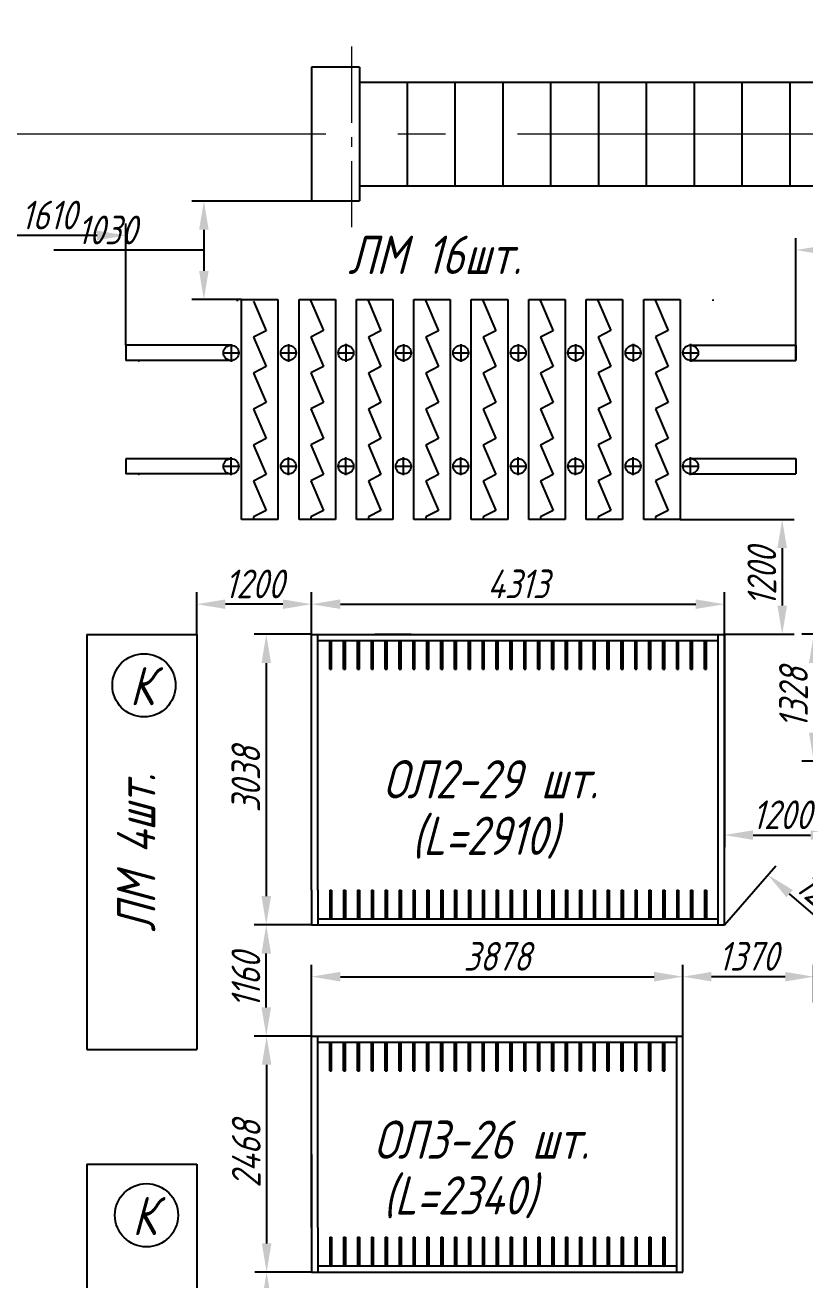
# Model space of a CAD drawing. Header units: millimetres. Extents: x -80926 to 207199, y -554506 to -32322.
# Drawn here: x -17549 to -9401, y -128853 to -115732 of the extents above; entities that cross this region are included whole.
import ezdxf

# ---------------------------------------------------------------- set-up
doc = ezdxf.new("R2010")
doc.units = ezdxf.units.MM
doc.linetypes.add('GOST2.303 6', pattern=[12, 8, -1.5, 1, -1.5])
doc.layers.add('CENTER', color=10, linetype='GOST2.303 6', lineweight=15)
doc.styles.add('GOST 2.304', font='CS_Gost2304.shx', dxfattribs={"oblique": 15})
doc.dimstyles.new('GOST', dxfattribs={"dimscale": 0, "dimtxt": 3, "dimasz": 3, "dimexe": 1.25, "dimexo": 0, "dimtad": 1, "dimtoh": 1, "dimdec": 3, "dimtxsty": 'GOST 2.304', "dimcen": 5, "dimadec": 3, "dimazin": 2, "dimtfac": 0.75, "dimtdec": 4, "dimtmove": 1, "dimatfit": 3, "dimfxl": 0, "dimtolj": 1, "dimarcsym": 0})

# ---------------------------------------------------------------- blocks, each defined once
blk = doc.blocks.new('*D49')
at = {"color": 0, "lineweight": -2}
for p, q in [((-9495, -119239), (-9495, -117959)), ((-9195, -118084), (-8595, -118084)), ((-8295, -119239), (-8295, -117959))]:
    blk.add_line(p, q, dxfattribs=at)
at = {"color": 0}
for points in [[(-9195, -118034), (-9195, -118134), (-9495, -118084)], [(-8595, -118034), (-8595, -118134), (-8295, -118084)]]:
    blk.add_solid(points, dxfattribs=at)
at = {"layer": 'Defpoints', "color": 0}
for p in [(-8295, -118084), (-9495, -119239), (-8295, -119239)]:
    blk.add_point(p, dxfattribs=at)
at = {"color": 0, "insert": (-8895, -117872), "char_height": 300, "attachment_point": 5, "style": 'GOST 2.304'}
blk.add_mtext('\\A1;1200', dxfattribs=at)
blk = doc.blocks.new('*D69')
at = {"color": 0, "lineweight": -2}
for p, q in [((-18105, -118771), (-18105, -117806)), ((-16497, -119079), (-16497, -117806)), ((-16797, -117931), (-17805, -117931))]:
    blk.add_line(p, q, dxfattribs=at)
at = {"color": 0}
for points in [[(-17805, -117881), (-17805, -117981), (-18105, -117931)], [(-16797, -117881), (-16797, -117981), (-16497, -117931)]]:
    blk.add_solid(points, dxfattribs=at)
at = {"layer": 'Defpoints', "color": 0}
for p in [(-18105, -117931), (-18105, -118771), (-16497, -119079)]:
    blk.add_point(p, dxfattribs=at)
at = {"color": 0, "insert": (-17301, -117718), "char_height": 300, "attachment_point": 5, "style": 'GOST 2.304'}
blk.add_mtext('\\A1;1610', dxfattribs=at)
blk = doc.blocks.new('*D70')
at = {"color": 0, "lineweight": -2}
for p, q in [((-14555, -122102), (-14555, -121662)), ((-10242, -122102), (-10242, -121662)), ((-14255, -121787), (-10542, -121787))]:
    blk.add_line(p, q, dxfattribs=at)
at = {"color": 0}
for points in [[(-14255, -121737), (-14255, -121837), (-14555, -121787)], [(-10542, -121737), (-10542, -121837), (-10242, -121787)]]:
    blk.add_solid(points, dxfattribs=at)
at = {"layer": 'Defpoints', "color": 0}
for p in [(-10242, -121787), (-14555, -122102), (-10242, -122102)]:
    blk.add_point(p, dxfattribs=at)
at = {"color": 0, "insert": (-12398, -121575), "char_height": 300, "attachment_point": 5, "style": 'GOST 2.304'}
blk.add_mtext('\\A1;4313', dxfattribs=at)
blk = doc.blocks.new('*D71')
at = {"color": 0, "lineweight": -2}
for p, q in [((-14555, -122102), (-15154, -122102)), ((-15029, -122402), (-15029, -124840)), ((-14555, -125140), (-15154, -125140))]:
    blk.add_line(p, q, dxfattribs=at)
at = {"color": 0}
for points in [[(-15079, -122402), (-14979, -122402), (-15029, -122102)], [(-15079, -124840), (-14979, -124840), (-15029, -125140)]]:
    blk.add_solid(points, dxfattribs=at)
at = {"layer": 'Defpoints', "color": 0}
for p in [(-14555, -122102), (-15029, -125140), (-14555, -125140)]:
    blk.add_point(p, dxfattribs=at)
at = {"color": 0, "insert": (-15242, -123621), "char_height": 300, "attachment_point": 5, "rotation": 90, "style": 'GOST 2.304'}
blk.add_mtext('\\A1;3038', dxfattribs=at)
blk = doc.blocks.new('*D72')
at = {"color": 0, "lineweight": -2}
for p, q in [((-10705, -120901), (-9513, -120901)), ((-9638, -121201), (-9638, -121802)), ((-10242, -122102), (-9513, -122102))]:
    blk.add_line(p, q, dxfattribs=at)
at = {"color": 0}
for points in [[(-9688, -121201), (-9588, -121201), (-9638, -120901)], [(-9688, -121802), (-9588, -121802), (-9638, -122102)]]:
    blk.add_solid(points, dxfattribs=at)
at = {"layer": 'Defpoints', "color": 0}
for p in [(-10705, -120901), (-10242, -122102), (-9638, -122102)]:
    blk.add_point(p, dxfattribs=at)
at = {"color": 0, "insert": (-9851, -121501), "char_height": 300, "attachment_point": 5, "rotation": 90, "style": 'GOST 2.304'}
blk.add_mtext('\\A1;1200', dxfattribs=at)
blk = doc.blocks.new('*D77')
at = {"color": 0, "lineweight": -2}
for p, q in [((-14555, -128771), (-15150, -128771)), ((-15025, -129671), (-15025, -129071)), ((-14555, -129971), (-15150, -129971))]:
    blk.add_line(p, q, dxfattribs=at)
at = {"color": 0}
for points in [[(-15075, -129071), (-14975, -129071), (-15025, -128771)], [(-15075, -129671), (-14975, -129671), (-15025, -129971)]]:
    blk.add_solid(points, dxfattribs=at)
at = {"layer": 'Defpoints', "color": 0}
for p in [(-15025, -128771), (-14555, -128771), (-14555, -129971)]:
    blk.add_point(p, dxfattribs=at)
at = {"color": 0, "insert": (-15238, -129371), "char_height": 300, "attachment_point": 5, "rotation": 90, "style": 'GOST 2.304'}
blk.add_mtext('\\A1;1200', dxfattribs=at)
blk = doc.blocks.new('*D79')
at = {"color": 0, "lineweight": -2}
for p, q in [((-14555, -126303), (-15150, -126303)), ((-15025, -126603), (-15025, -128471)), ((-14555, -128771), (-15150, -128771))]:
    blk.add_line(p, q, dxfattribs=at)
at = {"color": 0}
for points in [[(-15075, -126603), (-14975, -126603), (-15025, -126303)], [(-15075, -128471), (-14975, -128471), (-15025, -128771)]]:
    blk.add_solid(points, dxfattribs=at)
at = {"layer": 'Defpoints', "color": 0}
for p in [(-14555, -126303), (-15025, -128771), (-14555, -128771)]:
    blk.add_point(p, dxfattribs=at)
at = {"color": 0, "insert": (-15238, -127537), "char_height": 300, "attachment_point": 5, "rotation": 90, "style": 'GOST 2.304'}
blk.add_mtext('\\A1;2468', dxfattribs=at)
blk = doc.blocks.new('*D80')
at = {"color": 0, "lineweight": -2}
for p, q in [((-14555, -125140), (-15154, -125140)), ((-15029, -126003), (-15029, -125440)), ((-14555, -126303), (-15154, -126303))]:
    blk.add_line(p, q, dxfattribs=at)
at = {"color": 0}
for points in [[(-15079, -125440), (-14979, -125440), (-15029, -125140)], [(-15079, -126003), (-14979, -126003), (-15029, -126303)]]:
    blk.add_solid(points, dxfattribs=at)
at = {"layer": 'Defpoints', "color": 0}
for p in [(-15029, -125140), (-14555, -125140), (-14555, -126303)]:
    blk.add_point(p, dxfattribs=at)
at = {"color": 0, "insert": (-15242, -125721), "char_height": 300, "attachment_point": 5, "rotation": 90, "style": 'GOST 2.304'}
blk.add_mtext('\\A1;1160', dxfattribs=at)
blk = doc.blocks.new('*D81')
at = {"color": 0, "lineweight": -2}
for p, q in [((-15755, -122102), (-15755, -121662)), ((-14555, -122102), (-14555, -121662)), ((-14855, -121787), (-15455, -121787))]:
    blk.add_line(p, q, dxfattribs=at)
at = {"color": 0}
for points in [[(-15455, -121737), (-15455, -121837), (-15755, -121787)], [(-14855, -121737), (-14855, -121837), (-14555, -121787)]]:
    blk.add_solid(points, dxfattribs=at)
at = {"layer": 'Defpoints', "color": 0}
for p in [(-15755, -121787), (-15755, -122102), (-14555, -122102)]:
    blk.add_point(p, dxfattribs=at)
at = {"color": 0, "insert": (-15155, -121575), "char_height": 300, "attachment_point": 5, "style": 'GOST 2.304'}
blk.add_mtext('\\A1;1200', dxfattribs=at)
blk = doc.blocks.new('*D82')
at = {"color": 0, "lineweight": -2}
for p, q in [((-10242, -122102), (-10242, -124326)), ((-9042, -122102), (-9042, -124326)), ((-9942, -124201), (-9342, -124201))]:
    blk.add_line(p, q, dxfattribs=at)
at = {"color": 0}
for points in [[(-9942, -124151), (-9942, -124251), (-10242, -124201)], [(-9342, -124151), (-9342, -124251), (-9042, -124201)]]:
    blk.add_solid(points, dxfattribs=at)
at = {"layer": 'Defpoints', "color": 0}
for p in [(-10242, -122102), (-9042, -122102), (-9042, -124201)]:
    blk.add_point(p, dxfattribs=at)
at = {"color": 0, "insert": (-9642, -123989), "char_height": 300, "attachment_point": 5, "style": 'GOST 2.304'}
blk.add_mtext('\\A1;1200', dxfattribs=at)
blk = doc.blocks.new('*D83')
at = {"color": 0, "lineweight": -2}
for p, q in [((-14555, -126303), (-14555, -125557)), ((-10677, -126303), (-10677, -125557)), ((-14255, -125682), (-10977, -125682))]:
    blk.add_line(p, q, dxfattribs=at)
at = {"color": 0}
for points in [[(-14255, -125632), (-14255, -125732), (-14555, -125682)], [(-10977, -125632), (-10977, -125732), (-10677, -125682)]]:
    blk.add_solid(points, dxfattribs=at)
at = {"layer": 'Defpoints', "color": 0}
for p in [(-10677, -125682), (-14555, -126303), (-10677, -126303)]:
    blk.add_point(p, dxfattribs=at)
at = {"color": 0, "insert": (-12616, -125469), "char_height": 300, "attachment_point": 5, "style": 'GOST 2.304'}
blk.add_mtext('\\A1;3878', dxfattribs=at)
blk = doc.blocks.new('*D84')
at = {"color": 0, "lineweight": -2}
for p, q in [((-10677, -126303), (-10677, -125557)), ((-9307, -125953), (-9307, -125557)), ((-9607, -125682), (-10377, -125682))]:
    blk.add_line(p, q, dxfattribs=at)
at = {"color": 0}
for points in [[(-10377, -125632), (-10377, -125732), (-10677, -125682)], [(-9607, -125632), (-9607, -125732), (-9307, -125682)]]:
    blk.add_solid(points, dxfattribs=at)
at = {"layer": 'Defpoints', "color": 0}
for p in [(-10677, -125682), (-9307, -125953), (-10677, -126303)]:
    blk.add_point(p, dxfattribs=at)
at = {"color": 0, "insert": (-9992, -125469), "char_height": 300, "attachment_point": 5, "style": 'GOST 2.304'}
blk.add_mtext('\\A1;1370', dxfattribs=at)
blk = doc.blocks.new('*D91')
at = {"color": 0, "lineweight": -2}
for p, q in [((-14555, -117571), (-15806, -117571)), ((-15681, -117871), (-15681, -118302)), ((-16138, -118086), (-17248, -118086)), ((-15681, -118086), (-16138, -118086)), ((-15287, -118602), (-15806, -118602))]:
    blk.add_line(p, q, dxfattribs=at)
at = {"color": 0}
for points in [[(-15731, -117871), (-15631, -117871), (-15681, -117571)], [(-15731, -118302), (-15631, -118302), (-15681, -118602)]]:
    blk.add_solid(points, dxfattribs=at)
at = {"layer": 'Defpoints', "color": 0}
for p in [(-14555, -117571), (-15681, -118602), (-15287, -118602)]:
    blk.add_point(p, dxfattribs=at)
at = {"color": 0, "insert": (-16693, -117874), "char_height": 300, "attachment_point": 5, "style": 'GOST 2.304'}
blk.add_mtext('\\A1;1030', dxfattribs=at)
blk = doc.blocks.new('*D102')
at = {"color": 0, "lineweight": -2}
for p, q in [((-10242, -125140), (-9705, -124523)), ((-9079, -125233), (-9561, -124814)), ((-9307, -125953), (-8770, -125335))]:
    blk.add_line(p, q, dxfattribs=at)
at = {"color": 0}
for points in [[(-9528, -124776), (-9594, -124852), (-9787, -124617)], [(-9046, -125195), (-9111, -125271), (-8852, -125430)]]:
    blk.add_solid(points, dxfattribs=at)
at = {"layer": 'Defpoints', "color": 0}
for p in [(-9787, -124617), (-10242, -125140), (-9307, -125953)]:
    blk.add_point(p, dxfattribs=at)
at = {"color": 0, "insert": (-9180, -124863), "char_height": 300, "attachment_point": 5, "rotation": 319.0112, "style": 'GOST 2.304'}
blk.add_mtext('\\A1;1240', dxfattribs=at)
blk = doc.blocks.new('*D103')
at = {"color": 0, "lineweight": -2}
for p, q in [((-9042, -122102), (-9433, -122102)), ((-9308, -122402), (-9308, -123130)), ((-9042, -123430), (-9433, -123430))]:
    blk.add_line(p, q, dxfattribs=at)
at = {"color": 0}
for points in [[(-9358, -122402), (-9258, -122402), (-9308, -122102)], [(-9358, -123130), (-9258, -123130), (-9308, -123430)]]:
    blk.add_solid(points, dxfattribs=at)
at = {"layer": 'Defpoints', "color": 0}
for p in [(-9042, -122102), (-9308, -123430), (-9042, -123430)]:
    blk.add_point(p, dxfattribs=at)
at = {"color": 0, "insert": (-9520, -122766), "char_height": 300, "attachment_point": 5, "rotation": 90, "style": 'GOST 2.304'}
blk.add_mtext('\\A1;1328', dxfattribs=at)

msp = doc.modelspace()

# ---------------------------------------------------------------- linework, layer by layer
for p, q in [((-14054.6742, -116170.6616), (-14554.6742, -116170.6616)), ((-14554.6742, -116170.6616), (-14554.6742, -117570.6616)), ((-14054.6742, -116170.6616), (-14054.6742, -117570.6616)), ((-14054.6742, -116328.6141), (-2554.6742, -116328.6141)), ((-13554.6742, -117412.7091), (-13554.6742, -116328.6141)), ((-13054.6742, -117412.7091), (-13054.6742, -116328.6141)), ((-12554.6742, -117412.7091), (-12554.6742, -116328.6141)), ((-12054.6742, -117412.7091), (-12054.6742, -116328.6141)), ((-11554.6742, -117412.7091), (-11554.6742, -116328.6141)), ((-11054.6742, -117412.7091), (-11054.6742, -116328.6141)), ((-10554.6742, -117412.7091), (-10554.6742, -116328.6141)), ((-10054.6742, -117412.7091), (-10054.6742, -116328.6141)), ((-9554.6742, -117412.7091), (-9554.6742, -116328.6141)), ((-14054.6742, -117412.7091), (-2554.6742, -117412.7091)), ((-14554.6742, -117570.6616), (-14054.6742, -117570.6616)), ((-15330.6742, -118617.8389), (-15330.6742, -118602.1993)), ((-15287.2307, -118602.1993), (-14907.2307, -118602.1993)), ((-15287.2307, -120902.1993), (-15287.2307, -118602.1993)), ((-14907.2307, -118602.1993), (-14907.2307, -120902.1993)), ((-14686.3416, -118601.4305), (-14306.3416, -118601.4305)), ((-14686.3416, -120901.4305), (-14686.3416, -118601.4305)), ((-14562.3416, -118617.07), (-14562.3416, -118601.4305)), ((-14306.3416, -118601.4305), (-14306.3416, -120901.4305)), ((-14086.3416, -118602.1993), (-13706.3416, -118602.1993)), ((-14086.3416, -120902.1993), (-14086.3416, -118602.1993)), ((-13962.3416, -118617.8389), (-13962.3416, -118602.1993)), ((-13706.3416, -118602.1993), (-13706.3416, -120902.1993)), ((-13486.3416, -118602.1993), (-13106.3416, -118602.1993)), ((-13486.3416, -120902.1993), (-13486.3416, -118602.1993)), ((-13362.3416, -118617.8389), (-13362.3416, -118602.1993)), ((-13106.3416, -118602.1993), (-13106.3416, -120902.1993)), ((-12886.3416, -118602.1993), (-12506.3416, -118602.1993)), ((-12886.3416, -120902.1993), (-12886.3416, -118602.1993)), ((-12762.3416, -118617.8389), (-12762.3416, -118602.1993)), ((-12506.3416, -118602.1993), (-12506.3416, -120902.1993)), ((-12286.3416, -118602.1993), (-11906.3416, -118602.1993)), ((-12286.3416, -120902.1993), (-12286.3416, -118602.1993)), ((-12162.3416, -118617.8389), (-12162.3416, -118602.1993)), ((-11906.3416, -118602.1993), (-11906.3416, -120902.1993)), ((-11685.4525, -118601.4305), (-11305.4525, -118601.4305)), ((-11685.4525, -120901.4305), (-11685.4525, -118601.4305)), ((-11561.4525, -118617.07), (-11561.4525, -118601.4305)), ((-11305.4525, -118601.4305), (-11305.4525, -120901.4305)), ((-11085.4525, -118600.6616), (-10705.4525, -118600.6616)), ((-11085.4525, -120900.6616), (-11085.4525, -118600.6616)), ((-10961.4525, -118616.3012), (-10961.4525, -118600.6616)), ((-10705.4525, -118600.6616), (-10705.4525, -120900.6616)), ((-10360.5633, -118615.5323), (-10360.5633, -118599.8928)), ((-15163.2307, -118617.8389), (-15031.2307, -118926.9683)), ((-14562.3416, -118617.07), (-14430.3416, -118926.1995)), ((-13962.3416, -118617.8389), (-13830.3416, -118926.9683)), ((-13362.3416, -118617.8389), (-13230.3416, -118926.9683)), ((-12762.3416, -118617.8389), (-12630.3416, -118926.9683)), ((-12162.3416, -118617.8389), (-12030.3416, -118926.9683)), ((-11561.4525, -118617.07), (-11429.4525, -118926.1995)), ((-10961.4525, -118616.3012), (-10829.4525, -118925.4306)), ((-15031.2307, -118926.9683), (-15163.2307, -118994.0529)), ((-15163.2307, -118994.0529), (-15031.2307, -119303.1823)), ((-14430.3416, -118926.1995), (-14562.3416, -118993.2841)), ((-14562.3416, -118993.2841), (-14430.3416, -119302.4135)), ((-13830.3416, -118926.9683), (-13962.3416, -118994.0529)), ((-13962.3416, -118994.0529), (-13830.3416, -119303.1823)), ((-13230.3416, -118926.9683), (-13362.3416, -118994.0529)), ((-13362.3416, -118994.0529), (-13230.3416, -119303.1823)), ((-12630.3416, -118926.9683), (-12762.3416, -118994.0529)), ((-12762.3416, -118994.0529), (-12630.3416, -119303.1823)), ((-12030.3416, -118926.9683), (-12162.3416, -118994.0529)), ((-12162.3416, -118994.0529), (-12030.3416, -119303.1823)), ((-11429.4525, -118926.1995), (-11561.4525, -118993.2841)), ((-11561.4525, -118993.2841), (-11429.4525, -119302.4135)), ((-10829.4525, -118925.4306), (-10961.4525, -118992.5152)), ((-10961.4525, -118992.5152), (-10829.4525, -119301.6446)), ((-16497.2307, -119078.9543), (-16497.2307, -119238.9543)), ((-15397.2307, -119078.9543), (-16497.2307, -119078.9543)), ((-15397.2307, -119066.3593), (-15397.2307, -119253.087)), ((-14797.2307, -119066.3593), (-14797.2307, -119253.087)), ((-14196.3416, -119065.5905), (-14196.3416, -119252.3182)), ((-13596.3416, -119066.3593), (-13596.3416, -119253.087)), ((-12996.3416, -119066.3593), (-12996.3416, -119253.087)), ((-12396.3416, -119066.3593), (-12396.3416, -119253.087)), ((-11796.3416, -119066.3593), (-11796.3416, -119253.087)), ((-11195.4525, -119065.5905), (-11195.4525, -119252.3182)), ((-10595.4525, -119064.8216), (-10595.4525, -119251.5493)), ((-10595.4525, -119077.4166), (-9495.4525, -119077.4166)), ((-9495.4525, -119077.4166), (-9495.4525, -119237.4166)), ((-9495.4525, -119078.9543), (-9495.4525, -119238.9543)), ((-15397.2307, -119238.9543), (-16497.2307, -119238.9543)), ((-15485.5825, -119158.9543), (-15307.1007, -119158.9543)), ((-14885.5825, -119158.9543), (-14707.1007, -119158.9543)), ((-14284.6933, -119158.1855), (-14106.2116, -119158.1855)), ((-13684.6933, -119158.9543), (-13506.2116, -119158.9543)), ((-13084.6933, -119158.9543), (-12906.2116, -119158.9543)), ((-12484.6933, -119158.9543), (-12306.2116, -119158.9543)), ((-11884.6933, -119158.9543), (-11706.2116, -119158.9543)), ((-11283.8042, -119158.1855), (-11105.3225, -119158.1855)), ((-10683.8042, -119157.4166), (-10505.3225, -119157.4166)), ((-10595.4525, -119237.4166), (-9495.4525, -119237.4166)), ((-15031.2307, -119303.1823), (-15163.2307, -119370.2669)), ((-15163.2307, -119370.2669), (-15031.2307, -119679.3964)), ((-14430.3416, -119302.4135), (-14562.3416, -119369.4981)), ((-14562.3416, -119369.4981), (-14430.3416, -119678.6275)), ((-13830.3416, -119303.1823), (-13962.3416, -119370.2669)), ((-13962.3416, -119370.2669), (-13830.3416, -119679.3964)), ((-13230.3416, -119303.1823), (-13362.3416, -119370.2669)), ((-13362.3416, -119370.2669), (-13230.3416, -119679.3964)), ((-12630.3416, -119303.1823), (-12762.3416, -119370.2669)), ((-12762.3416, -119370.2669), (-12630.3416, -119679.3964)), ((-12030.3416, -119303.1823), (-12162.3416, -119370.2669)), ((-12162.3416, -119370.2669), (-12030.3416, -119679.3964)), ((-11429.4525, -119302.4135), (-11561.4525, -119369.4981)), ((-11561.4525, -119369.4981), (-11429.4525, -119678.6275)), ((-10829.4525, -119301.6446), (-10961.4525, -119368.7292)), ((-10961.4525, -119368.7292), (-10829.4525, -119677.8587)), ((-15031.2307, -119679.3964), (-15163.2307, -119746.481)), ((-15163.2307, -119746.481), (-15031.2307, -120055.6104)), ((-14430.3416, -119678.6275), (-14562.3416, -119745.7121)), ((-14562.3416, -119745.7121), (-14430.3416, -120054.8415)), ((-13830.3416, -119679.3964), (-13962.3416, -119746.481)), ((-13962.3416, -119746.481), (-13830.3416, -120055.6104)), ((-13230.3416, -119679.3964), (-13362.3416, -119746.481)), ((-13362.3416, -119746.481), (-13230.3416, -120055.6104)), ((-12630.3416, -119679.3964), (-12762.3416, -119746.481)), ((-12762.3416, -119746.481), (-12630.3416, -120055.6104)), ((-12030.3416, -119679.3964), (-12162.3416, -119746.481)), ((-12162.3416, -119746.481), (-12030.3416, -120055.6104)), ((-11429.4525, -119678.6275), (-11561.4525, -119745.7121)), ((-11561.4525, -119745.7121), (-11429.4525, -120054.8415)), ((-10829.4525, -119677.8587), (-10961.4525, -119744.9433)), ((-10961.4525, -119744.9433), (-10829.4525, -120054.0727)), ((-15031.2307, -120055.6104), (-15163.2307, -120122.695)), ((-14430.3416, -120054.8415), (-14562.3416, -120121.9261)), ((-13830.3416, -120055.6104), (-13962.3416, -120122.695)), ((-13230.3416, -120055.6104), (-13362.3416, -120122.695)), ((-12630.3416, -120055.6104), (-12762.3416, -120122.695)), ((-12030.3416, -120055.6104), (-12162.3416, -120122.695)), ((-11429.4525, -120054.8415), (-11561.4525, -120121.9261)), ((-10829.4525, -120054.0727), (-10961.4525, -120121.1573)), ((-15163.2307, -120122.695), (-15031.2307, -120431.8244)), ((-14562.3416, -120121.9261), (-14430.3416, -120431.0556)), ((-13962.3416, -120122.695), (-13830.3416, -120431.8244)), ((-13362.3416, -120122.695), (-13230.3416, -120431.8244)), ((-12762.3416, -120122.695), (-12630.3416, -120431.8244)), ((-12162.3416, -120122.695), (-12030.3416, -120431.8244)), ((-11561.4525, -120121.9261), (-11429.4525, -120431.0556)), ((-10961.4525, -120121.1573), (-10829.4525, -120430.2867)), ((-15397.2307, -120265.4443), (-16497.2307, -120265.4443)), ((-16497.2307, -120265.4443), (-16497.2307, -120425.4443)), ((-15397.2307, -120438.0393), (-15397.2307, -120251.3116)), ((-14797.2307, -120438.0393), (-14797.2307, -120251.3116)), ((-14196.3416, -120437.2705), (-14196.3416, -120250.5427)), ((-13596.3416, -120438.0393), (-13596.3416, -120251.3116)), ((-12996.3416, -120438.0393), (-12996.3416, -120251.3116)), ((-12396.3416, -120438.0393), (-12396.3416, -120251.3116)), ((-11796.3416, -120438.0393), (-11796.3416, -120251.3116)), ((-11195.4525, -120437.2705), (-11195.4525, -120250.5427)), ((-10595.4525, -120436.5016), (-10595.4525, -120249.7739)), ((-10595.4525, -120263.9066), (-9495.4525, -120263.9066)), ((-9495.4525, -120263.9066), (-9495.4525, -120423.9066)), ((-15397.2307, -120425.4443), (-16497.2307, -120425.4443)), ((-15485.5825, -120345.4443), (-15307.1007, -120345.4443)), ((-15031.2307, -120431.8244), (-15163.2307, -120498.909)), ((-14885.5825, -120345.4443), (-14707.1007, -120345.4443)), ((-14430.3416, -120431.0556), (-14562.3416, -120498.1402)), ((-14284.6933, -120344.6754), (-14106.2116, -120344.6754)), ((-13830.3416, -120431.8244), (-13962.3416, -120498.909)), ((-13684.6933, -120345.4443), (-13506.2116, -120345.4443)), ((-13230.3416, -120431.8244), (-13362.3416, -120498.909)), ((-13084.6933, -120345.4443), (-12906.2116, -120345.4443)), ((-12630.3416, -120431.8244), (-12762.3416, -120498.909)), ((-12484.6933, -120345.4443), (-12306.2116, -120345.4443)), ((-12030.3416, -120431.8244), (-12162.3416, -120498.909)), ((-11884.6933, -120345.4443), (-11706.2116, -120345.4443)), ((-11429.4525, -120431.0556), (-11561.4525, -120498.1402)), ((-11283.8042, -120344.6754), (-11105.3225, -120344.6754)), ((-10829.4525, -120430.2867), (-10961.4525, -120497.3713)), ((-10683.8042, -120343.9066), (-10505.3225, -120343.9066)), ((-10595.4525, -120423.9066), (-9495.4525, -120423.9066)), ((-15163.2307, -120498.909), (-15031.2307, -120808.0384)), ((-14562.3416, -120498.1402), (-14430.3416, -120807.2696)), ((-13962.3416, -120498.909), (-13830.3416, -120808.0384)), ((-13362.3416, -120498.909), (-13230.3416, -120808.0384)), ((-12762.3416, -120498.909), (-12630.3416, -120808.0384)), ((-12162.3416, -120498.909), (-12030.3416, -120808.0384)), ((-11561.4525, -120498.1402), (-11429.4525, -120807.2696)), ((-10961.4525, -120497.3713), (-10829.4525, -120806.5007)), ((-15031.2307, -120808.0384), (-15163.2307, -120875.123)), ((-14430.3416, -120807.2696), (-14562.3416, -120874.3542)), ((-13830.3416, -120808.0384), (-13962.3416, -120875.123)), ((-13230.3416, -120808.0384), (-13362.3416, -120875.123)), ((-12630.3416, -120808.0384), (-12762.3416, -120875.123)), ((-12030.3416, -120808.0384), (-12162.3416, -120875.123)), ((-11429.4525, -120807.2696), (-11561.4525, -120874.3542)), ((-10829.4525, -120806.5007), (-10961.4525, -120873.5853)), ((-14907.2307, -120902.1993), (-15287.2307, -120902.1993)), ((-15163.2307, -120875.123), (-15163.2307, -120902.1993)), ((-14306.3416, -120901.4305), (-14686.3416, -120901.4305)), ((-14562.3416, -120874.3542), (-14562.3416, -120901.4305)), ((-13706.3416, -120902.1993), (-14086.3416, -120902.1993)), ((-13962.3416, -120875.123), (-13962.3416, -120902.1993)), ((-13106.3416, -120902.1993), (-13486.3416, -120902.1993)), ((-13362.3416, -120875.123), (-13362.3416, -120902.1993)), ((-12506.3416, -120902.1993), (-12886.3416, -120902.1993)), ((-12762.3416, -120875.123), (-12762.3416, -120902.1993)), ((-11906.3416, -120902.1993), (-12286.3416, -120902.1993)), ((-12162.3416, -120875.123), (-12162.3416, -120902.1993)), ((-11305.4525, -120901.4305), (-11685.4525, -120901.4305)), ((-11561.4525, -120874.3542), (-11561.4525, -120901.4305)), ((-10705.4525, -120900.6616), (-11085.4525, -120900.6616)), ((-10961.4525, -120873.5853), (-10961.4525, -120900.6616)), ((-16904.6742, -122102.1993), (-16904.6742, -126442.1993)), ((-16904.6742, -122102.1993), (-15754.6742, -122102.1993)), ((-15754.6742, -122102.1993), (-15754.6742, -126442.1993)), ((-14554.6742, -122102.1993), (-10241.6742, -122102.1993)), ((-14554.6742, -124776.1993), (-14554.6742, -122102.1993)), ((-14490.6742, -124776.1993), (-14490.6742, -122102.1993)), ((-13513.7851, -122102.1993), (-13893.7851, -122102.1993)), ((-10305.6742, -125140.1993), (-10305.6742, -122102.1993)), ((-10241.6742, -125140.1993), (-10241.6742, -122102.1993)), ((-14490.6742, -122166.1993), (-10305.6742, -122166.1993)), ((-14365.6742, -122466.1993), (-14365.6742, -122166.1993)), ((-14345.6742, -122466.1993), (-14345.6742, -122166.1993)), ((-14220.6742, -122466.1993), (-14220.6742, -122166.1993)), ((-14200.6742, -122466.1993), (-14200.6742, -122166.1993)), ((-14075.6742, -122466.1993), (-14075.6742, -122166.1993)), ((-14055.6742, -122466.1993), (-14055.6742, -122166.1993)), ((-13930.6742, -122466.1993), (-13930.6742, -122166.1993)), ((-13910.6742, -122466.1993), (-13910.6742, -122166.1993)), ((-13785.6742, -122466.1993), (-13785.6742, -122166.1993)), ((-13765.6742, -122466.1993), (-13765.6742, -122166.1993)), ((-13640.6742, -122466.1993), (-13640.6742, -122166.1993)), ((-13620.6742, -122466.1993), (-13620.6742, -122166.1993)), ((-13495.6742, -122466.1993), (-13495.6742, -122166.1993)), ((-13475.6742, -122466.1993), (-13475.6742, -122166.1993)), ((-13350.6742, -122466.1993), (-13350.6742, -122166.1993)), ((-13330.6742, -122466.1993), (-13330.6742, -122166.1993)), ((-13205.6742, -122466.1993), (-13205.6742, -122166.1993)), ((-13185.6742, -122466.1993), (-13185.6742, -122166.1993)), ((-13060.6742, -122466.1993), (-13060.6742, -122166.1993)), ((-13040.6742, -122466.1993), (-13040.6742, -122166.1993)), ((-12915.6742, -122466.1993), (-12915.6742, -122166.1993)), ((-12895.6742, -122466.1993), (-12895.6742, -122166.1993)), ((-12770.6742, -122466.1993), (-12770.6742, -122166.1993)), ((-12750.6742, -122466.1993), (-12750.6742, -122166.1993)), ((-12625.6742, -122466.1993), (-12625.6742, -122166.1993)), ((-12605.6742, -122466.1993), (-12605.6742, -122166.1993)), ((-12480.6742, -122466.1993), (-12480.6742, -122166.1993)), ((-12460.6742, -122466.1993), (-12460.6742, -122166.1993)), ((-12335.6742, -122466.1993), (-12335.6742, -122166.1993)), ((-12315.6742, -122466.1993), (-12315.6742, -122166.1993)), ((-12190.6742, -122466.1993), (-12190.6742, -122166.1993)), ((-12170.6742, -122466.1993), (-12170.6742, -122166.1993)), ((-12045.6742, -122466.1993), (-12045.6742, -122166.1993)), ((-12025.6742, -122466.1993), (-12025.6742, -122166.1993)), ((-11900.6742, -122466.1993), (-11900.6742, -122166.1993)), ((-11880.6742, -122466.1993), (-11880.6742, -122166.1993)), ((-11755.6742, -122466.1993), (-11755.6742, -122166.1993)), ((-11735.6742, -122466.1993), (-11735.6742, -122166.1993)), ((-11610.6742, -122466.1993), (-11610.6742, -122166.1993)), ((-11590.6742, -122466.1993), (-11590.6742, -122166.1993)), ((-11465.6742, -122466.1993), (-11465.6742, -122166.1993)), ((-11445.6742, -122466.1993), (-11445.6742, -122166.1993)), ((-11320.6742, -122466.1993), (-11320.6742, -122166.1993)), ((-11300.6742, -122466.1993), (-11300.6742, -122166.1993)), ((-11175.6742, -122466.1993), (-11175.6742, -122166.1993)), ((-11155.6742, -122466.1993), (-11155.6742, -122166.1993)), ((-11030.6742, -122466.1993), (-11030.6742, -122166.1993)), ((-11010.6742, -122466.1993), (-11010.6742, -122166.1993)), ((-10885.6742, -122466.1993), (-10885.6742, -122166.1993)), ((-10865.6742, -122466.1993), (-10865.6742, -122166.1993)), ((-10740.6742, -122466.1993), (-10740.6742, -122166.1993)), ((-10720.6742, -122466.1993), (-10720.6742, -122166.1993)), ((-10595.6742, -122466.1993), (-10595.6742, -122166.1993)), ((-10575.6742, -122466.1993), (-10575.6742, -122166.1993)), ((-10450.6742, -122466.1993), (-10450.6742, -122166.1993)), ((-10430.6742, -122466.1993), (-10430.6742, -122166.1993)), ((-14365.6742, -122465.5963), (-14345.6742, -122465.5963)), ((-14220.6742, -122465.5963), (-14200.6742, -122465.5963)), ((-14075.6742, -122465.5963), (-14055.6742, -122465.5963)), ((-13930.6742, -122465.5963), (-13910.6742, -122465.5963)), ((-13785.6742, -122465.5963), (-13765.6742, -122465.5963)), ((-13640.6742, -122465.5963), (-13620.6742, -122465.5963)), ((-13495.6742, -122465.5963), (-13475.6742, -122465.5963)), ((-13350.6742, -122465.5963), (-13330.6742, -122465.5963)), ((-13205.6742, -122465.5963), (-13185.6742, -122465.5963)), ((-13060.6742, -122465.5963), (-13040.6742, -122465.5963)), ((-12915.6742, -122465.5963), (-12895.6742, -122465.5963)), ((-12770.6742, -122465.5963), (-12750.6742, -122465.5963)), ((-12625.6742, -122465.5963), (-12605.6742, -122465.5963)), ((-12480.6742, -122465.5963), (-12460.6742, -122465.5963)), ((-12335.6742, -122465.5963), (-12315.6742, -122465.5963)), ((-12190.6742, -122465.5963), (-12170.6742, -122465.5963)), ((-12045.6742, -122465.5963), (-12025.6742, -122465.5963)), ((-11900.6742, -122465.5963), (-11880.6742, -122465.5963)), ((-11755.6742, -122465.5963), (-11735.6742, -122465.5963)), ((-11610.6742, -122465.5963), (-11590.6742, -122465.5963)), ((-11465.6742, -122465.5963), (-11445.6742, -122465.5963)), ((-11320.6742, -122465.5963), (-11300.6742, -122465.5963)), ((-11175.6742, -122465.5963), (-11155.6742, -122465.5963)), ((-11030.6742, -122465.5963), (-11010.6742, -122465.5963)), ((-10885.6742, -122465.5963), (-10865.6742, -122465.5963)), ((-10740.6742, -122465.5963), (-10720.6742, -122465.5963)), ((-10595.6742, -122465.5963), (-10575.6742, -122465.5963)), ((-10450.6742, -122465.5963), (-10430.6742, -122465.5963)), ((-14554.6742, -124775.5963), (-14554.6742, -125140.1993)), ((-14490.6742, -124775.5963), (-14490.6742, -125140.1993)), ((-14365.6742, -124776.1993), (-14365.6742, -125076.1993)), ((-14365.6742, -124776.8023), (-14345.6742, -124776.8023)), ((-14345.6742, -124776.1993), (-14345.6742, -125076.1993)), ((-14220.6742, -124776.1993), (-14220.6742, -125076.1993)), ((-14220.6742, -124776.8023), (-14200.6742, -124776.8023)), ((-14200.6742, -124776.1993), (-14200.6742, -125076.1993)), ((-14075.6742, -124776.1993), (-14075.6742, -125076.1993)), ((-14075.6742, -124776.8023), (-14055.6742, -124776.8023)), ((-14055.6742, -124776.1993), (-14055.6742, -125076.1993)), ((-13930.6742, -124776.1993), (-13930.6742, -125076.1993)), ((-13930.6742, -124776.8023), (-13910.6742, -124776.8023)), ((-13910.6742, -124776.1993), (-13910.6742, -125076.1993)), ((-13785.6742, -124776.1993), (-13785.6742, -125076.1993)), ((-13785.6742, -124776.8023), (-13765.6742, -124776.8023)), ((-13765.6742, -124776.1993), (-13765.6742, -125076.1993)), ((-13640.6742, -124776.1993), (-13640.6742, -125076.1993)), ((-13640.6742, -124776.8023), (-13620.6742, -124776.8023)), ((-13620.6742, -124776.1993), (-13620.6742, -125076.1993)), ((-13495.6742, -124776.1993), (-13495.6742, -125076.1993)), ((-13495.6742, -124776.8023), (-13475.6742, -124776.8023)), ((-13475.6742, -124776.1993), (-13475.6742, -125076.1993)), ((-13350.6742, -124776.1993), (-13350.6742, -125076.1993)), ((-13350.6742, -124776.8023), (-13330.6742, -124776.8023)), ((-13330.6742, -124776.1993), (-13330.6742, -125076.1993)), ((-13205.6742, -124776.1993), (-13205.6742, -125076.1993)), ((-13205.6742, -124776.8023), (-13185.6742, -124776.8023)), ((-13185.6742, -124776.1993), (-13185.6742, -125076.1993)), ((-13060.6742, -124776.1993), (-13060.6742, -125076.1993)), ((-13060.6742, -124776.8023), (-13040.6742, -124776.8023)), ((-13040.6742, -124776.1993), (-13040.6742, -125076.1993)), ((-12915.6742, -124776.1993), (-12915.6742, -125076.1993)), ((-12915.6742, -124776.8023), (-12895.6742, -124776.8023)), ((-12895.6742, -124776.1993), (-12895.6742, -125076.1993)), ((-12770.6742, -124776.1993), (-12770.6742, -125076.1993)), ((-12770.6742, -124776.8023), (-12750.6742, -124776.8023)), ((-12750.6742, -124776.1993), (-12750.6742, -125076.1993)), ((-12625.6742, -124776.1993), (-12625.6742, -125076.1993)), ((-12625.6742, -124776.8023), (-12605.6742, -124776.8023)), ((-12605.6742, -124776.1993), (-12605.6742, -125076.1993)), ((-12480.6742, -124776.1993), (-12480.6742, -125076.1993)), ((-12480.6742, -124776.8023), (-12460.6742, -124776.8023)), ((-12460.6742, -124776.1993), (-12460.6742, -125076.1993)), ((-12335.6742, -124776.1993), (-12335.6742, -125076.1993)), ((-12335.6742, -124776.8023), (-12315.6742, -124776.8023)), ((-12315.6742, -124776.1993), (-12315.6742, -125076.1993)), ((-12190.6742, -124776.1993), (-12190.6742, -125076.1993)), ((-12190.6742, -124776.8023), (-12170.6742, -124776.8023)), ((-12170.6742, -124776.1993), (-12170.6742, -125076.1993)), ((-12045.6742, -124776.1993), (-12045.6742, -125076.1993)), ((-12045.6742, -124776.8023), (-12025.6742, -124776.8023)), ((-12025.6742, -124776.1993), (-12025.6742, -125076.1993)), ((-11900.6742, -124776.1993), (-11900.6742, -125076.1993)), ((-11900.6742, -124776.8023), (-11880.6742, -124776.8023)), ((-11880.6742, -124776.1993), (-11880.6742, -125076.1993)), ((-11755.6742, -124776.1993), (-11755.6742, -125076.1993)), ((-11755.6742, -124776.8023), (-11735.6742, -124776.8023)), ((-11735.6742, -124776.1993), (-11735.6742, -125076.1993)), ((-11610.6742, -124776.1993), (-11610.6742, -125076.1993)), ((-11610.6742, -124776.8023), (-11590.6742, -124776.8023)), ((-11590.6742, -124776.1993), (-11590.6742, -125076.1993)), ((-11465.6742, -124776.1993), (-11465.6742, -125076.1993)), ((-11465.6742, -124776.8023), (-11445.6742, -124776.8023)), ((-11445.6742, -124776.1993), (-11445.6742, -125076.1993)), ((-11320.6742, -124776.1993), (-11320.6742, -125076.1993)), ((-11320.6742, -124776.8023), (-11300.6742, -124776.8023)), ((-11300.6742, -124776.1993), (-11300.6742, -125076.1993)), ((-11175.6742, -124776.1993), (-11175.6742, -125076.1993)), ((-11175.6742, -124776.8023), (-11155.6742, -124776.8023)), ((-11155.6742, -124776.1993), (-11155.6742, -125076.1993)), ((-11030.6742, -124776.1993), (-11030.6742, -125076.1993)), ((-11030.6742, -124776.8023), (-11010.6742, -124776.8023)), ((-11010.6742, -124776.1993), (-11010.6742, -125076.1993)), ((-10885.6742, -124776.1993), (-10885.6742, -125076.1993)), ((-10885.6742, -124776.8023), (-10865.6742, -124776.8023)), ((-10865.6742, -124776.1993), (-10865.6742, -125076.1993)), ((-10740.6742, -124776.1993), (-10740.6742, -125076.1993)), ((-10740.6742, -124776.1993), (-10740.6742, -125076.1993)), ((-10740.6742, -124776.8023), (-10720.6742, -124776.8023)), ((-10740.6742, -124776.8023), (-10720.6742, -124776.8023)), ((-10720.6742, -124776.1993), (-10720.6742, -125076.1993)), ((-10720.6742, -124776.1993), (-10720.6742, -125076.1993)), ((-10595.6742, -124776.1993), (-10595.6742, -125076.1993)), ((-10595.6742, -124776.8023), (-10575.6742, -124776.8023)), ((-10575.6742, -124776.1993), (-10575.6742, -125076.1993)), ((-10450.6742, -124776.1993), (-10450.6742, -125076.1993)), ((-10450.6742, -124776.8023), (-10430.6742, -124776.8023)), ((-10430.6742, -124776.1993), (-10430.6742, -125076.1993)), ((-14554.6742, -125140.1993), (-10241.6742, -125140.1993)), ((-14554.6742, -125140.1993), (-10676.6742, -125140.1993)), ((-14490.6742, -125076.1993), (-10305.6742, -125076.1993)), ((-14554.6742, -126302.6616), (-10676.6742, -126302.6616)), ((-14554.6742, -128306.0586), (-14554.6742, -126302.6616)), ((-14554.6742, -126302.6616), (-10676.6742, -126302.6616)), ((-14490.6742, -128306.0586), (-14490.6742, -126302.6616)), ((-10740.6742, -128770.6616), (-10740.6742, -126302.6616)), ((-10676.6742, -128770.6616), (-10676.6742, -126302.6616)), ((-16904.6742, -126442.1993), (-15754.6742, -126442.1993)), ((-14490.6742, -126366.6616), (-10740.6742, -126366.6616)), ((-14365.6742, -126666.6616), (-14365.6742, -126366.6616)), ((-14345.6742, -126666.6616), (-14345.6742, -126366.6616)), ((-14220.6742, -126666.6616), (-14220.6742, -126366.6616)), ((-14200.6742, -126666.6616), (-14200.6742, -126366.6616)), ((-14075.6742, -126666.6616), (-14075.6742, -126366.6616)), ((-14055.6742, -126666.6616), (-14055.6742, -126366.6616)), ((-13930.6742, -126666.6616), (-13930.6742, -126366.6616)), ((-13910.6742, -126666.6616), (-13910.6742, -126366.6616)), ((-13785.6742, -126666.6616), (-13785.6742, -126366.6616)), ((-13765.6742, -126666.6616), (-13765.6742, -126366.6616)), ((-13640.6742, -126666.6616), (-13640.6742, -126366.6616)), ((-13620.6742, -126666.6616), (-13620.6742, -126366.6616)), ((-13495.6742, -126666.6616), (-13495.6742, -126366.6616)), ((-13475.6742, -126666.6616), (-13475.6742, -126366.6616)), ((-13350.6742, -126666.6616), (-13350.6742, -126366.6616)), ((-13330.6742, -126666.6616), (-13330.6742, -126366.6616)), ((-13205.6742, -126666.6616), (-13205.6742, -126366.6616)), ((-13185.6742, -126666.6616), (-13185.6742, -126366.6616)), ((-13060.6742, -126666.6616), (-13060.6742, -126366.6616)), ((-13040.6742, -126666.6616), (-13040.6742, -126366.6616)), ((-12915.6742, -126666.6616), (-12915.6742, -126366.6616)), ((-12895.6742, -126666.6616), (-12895.6742, -126366.6616)), ((-12770.6742, -126666.6616), (-12770.6742, -126366.6616)), ((-12750.6742, -126666.6616), (-12750.6742, -126366.6616)), ((-12625.6742, -126666.6616), (-12625.6742, -126366.6616)), ((-12605.6742, -126666.6616), (-12605.6742, -126366.6616)), ((-12480.6742, -126666.6616), (-12480.6742, -126366.6616)), ((-12460.6742, -126666.6616), (-12460.6742, -126366.6616)), ((-12335.6742, -126666.6616), (-12335.6742, -126366.6616)), ((-12315.6742, -126666.6616), (-12315.6742, -126366.6616)), ((-12190.6742, -126666.6616), (-12190.6742, -126366.6616)), ((-12170.6742, -126666.6616), (-12170.6742, -126366.6616)), ((-12045.6742, -126666.6616), (-12045.6742, -126366.6616)), ((-12025.6742, -126666.6616), (-12025.6742, -126366.6616)), ((-11900.6742, -126666.6616), (-11900.6742, -126366.6616)), ((-11880.6742, -126666.6616), (-11880.6742, -126366.6616)), ((-11755.6742, -126666.6616), (-11755.6742, -126366.6616)), ((-11735.6742, -126666.6616), (-11735.6742, -126366.6616)), ((-11610.6742, -126666.6616), (-11610.6742, -126366.6616)), ((-11590.6742, -126666.6616), (-11590.6742, -126366.6616)), ((-11465.6742, -126666.6616), (-11465.6742, -126366.6616)), ((-11445.6742, -126666.6616), (-11445.6742, -126366.6616)), ((-11320.6742, -126666.6616), (-11320.6742, -126366.6616)), ((-11300.6742, -126666.6616), (-11300.6742, -126366.6616)), ((-11175.6742, -126666.6616), (-11175.6742, -126366.6616)), ((-11155.6742, -126666.6616), (-11155.6742, -126366.6616)), ((-11030.6742, -126666.6616), (-11030.6742, -126366.6616)), ((-11010.6742, -126666.6616), (-11010.6742, -126366.6616)), ((-10885.6742, -126666.6616), (-10885.6742, -126366.6616)), ((-10865.6742, -126666.6616), (-10865.6742, -126366.6616)), ((-14365.6742, -126666.0586), (-14345.6742, -126666.0586)), ((-14220.6742, -126666.0586), (-14200.6742, -126666.0586)), ((-14075.6742, -126666.0586), (-14055.6742, -126666.0586)), ((-13930.6742, -126666.0586), (-13910.6742, -126666.0586)), ((-13785.6742, -126666.0586), (-13765.6742, -126666.0586)), ((-13640.6742, -126666.0586), (-13620.6742, -126666.0586)), ((-13495.6742, -126666.0586), (-13475.6742, -126666.0586)), ((-13350.6742, -126666.0586), (-13330.6742, -126666.0586)), ((-13205.6742, -126666.0586), (-13185.6742, -126666.0586)), ((-13060.6742, -126666.0586), (-13040.6742, -126666.0586)), ((-12915.6742, -126666.0586), (-12895.6742, -126666.0586)), ((-12770.6742, -126666.0586), (-12750.6742, -126666.0586)), ((-12625.6742, -126666.0586), (-12605.6742, -126666.0586)), ((-12480.6742, -126666.0586), (-12460.6742, -126666.0586)), ((-12335.6742, -126666.0586), (-12315.6742, -126666.0586)), ((-12190.6742, -126666.0586), (-12170.6742, -126666.0586)), ((-12045.6742, -126666.0586), (-12025.6742, -126666.0586)), ((-11900.6742, -126666.0586), (-11880.6742, -126666.0586)), ((-11755.6742, -126666.0586), (-11735.6742, -126666.0586)), ((-11610.6742, -126666.0586), (-11590.6742, -126666.0586)), ((-11465.6742, -126666.0586), (-11445.6742, -126666.0586)), ((-11320.6742, -126666.0586), (-11300.6742, -126666.0586)), ((-11175.6742, -126666.0586), (-11155.6742, -126666.0586)), ((-11030.6742, -126666.0586), (-11010.6742, -126666.0586)), ((-10885.6742, -126666.0586), (-10865.6742, -126666.0586)), ((-16904.6742, -127642.1993), (-15754.6742, -127642.1993)), ((-16904.6742, -127642.1993), (-16904.6742, -131982.1993)), ((-16904.6742, -127642.1993), (-15754.6742, -127642.1993)), ((-15754.6742, -127642.1993), (-15754.6742, -131982.1993)), ((-14554.6742, -127542.1993), (-14554.6742, -128670.6616)), ((-14490.6742, -128306.0586), (-14490.6742, -128770.6616)), ((-14554.6742, -128406.0586), (-14554.6742, -128770.6616)), ((-14365.6742, -128406.6616), (-14365.6742, -128706.6616)), ((-14365.6742, -128407.2646), (-14345.6742, -128407.2646)), ((-14345.6742, -128406.6616), (-14345.6742, -128706.6616)), ((-14220.6742, -128406.6616), (-14220.6742, -128706.6616)), ((-14220.6742, -128407.2646), (-14200.6742, -128407.2646)), ((-14200.6742, -128406.6616), (-14200.6742, -128706.6616)), ((-14075.6742, -128406.6616), (-14075.6742, -128706.6616)), ((-14075.6742, -128407.2646), (-14055.6742, -128407.2646)), ((-14055.6742, -128406.6616), (-14055.6742, -128706.6616)), ((-13930.6742, -128406.6616), (-13930.6742, -128706.6616)), ((-13930.6742, -128407.2646), (-13910.6742, -128407.2646)), ((-13910.6742, -128406.6616), (-13910.6742, -128706.6616)), ((-13785.6742, -128406.6616), (-13785.6742, -128706.6616)), ((-13785.6742, -128407.2646), (-13765.6742, -128407.2646)), ((-13765.6742, -128406.6616), (-13765.6742, -128706.6616)), ((-13640.6742, -128406.6616), (-13640.6742, -128706.6616)), ((-13640.6742, -128407.2646), (-13620.6742, -128407.2646)), ((-13620.6742, -128406.6616), (-13620.6742, -128706.6616)), ((-13495.6742, -128406.6616), (-13495.6742, -128706.6616)), ((-13495.6742, -128407.2646), (-13475.6742, -128407.2646)), ((-13475.6742, -128406.6616), (-13475.6742, -128706.6616)), ((-13350.6742, -128406.6616), (-13350.6742, -128706.6616)), ((-13350.6742, -128407.2646), (-13330.6742, -128407.2646)), ((-13330.6742, -128406.6616), (-13330.6742, -128706.6616)), ((-13205.6742, -128406.6616), (-13205.6742, -128706.6616)), ((-13205.6742, -128407.2646), (-13185.6742, -128407.2646)), ((-13185.6742, -128406.6616), (-13185.6742, -128706.6616)), ((-13060.6742, -128406.6616), (-13060.6742, -128706.6616)), ((-13060.6742, -128407.2646), (-13040.6742, -128407.2646)), ((-13040.6742, -128406.6616), (-13040.6742, -128706.6616)), ((-12915.6742, -128406.6616), (-12915.6742, -128706.6616)), ((-12915.6742, -128407.2646), (-12895.6742, -128407.2646)), ((-12895.6742, -128406.6616), (-12895.6742, -128706.6616)), ((-12770.6742, -128406.6616), (-12770.6742, -128706.6616)), ((-12770.6742, -128407.2646), (-12750.6742, -128407.2646)), ((-12750.6742, -128406.6616), (-12750.6742, -128706.6616)), ((-12625.6742, -128406.6616), (-12625.6742, -128706.6616)), ((-12625.6742, -128407.2646), (-12605.6742, -128407.2646)), ((-12605.6742, -128406.6616), (-12605.6742, -128706.6616)), ((-12480.6742, -128406.6616), (-12480.6742, -128706.6616)), ((-12480.6742, -128407.2646), (-12460.6742, -128407.2646)), ((-12460.6742, -128406.6616), (-12460.6742, -128706.6616)), ((-12335.6742, -128406.6616), (-12335.6742, -128706.6616)), ((-12335.6742, -128407.2646), (-12315.6742, -128407.2646)), ((-12315.6742, -128406.6616), (-12315.6742, -128706.6616)), ((-12190.6742, -128406.6616), (-12190.6742, -128706.6616)), ((-12190.6742, -128407.2646), (-12170.6742, -128407.2646)), ((-12170.6742, -128406.6616), (-12170.6742, -128706.6616)), ((-12045.6742, -128406.6616), (-12045.6742, -128706.6616)), ((-12045.6742, -128407.2646), (-12025.6742, -128407.2646)), ((-12025.6742, -128406.6616), (-12025.6742, -128706.6616)), ((-11900.6742, -128406.6616), (-11900.6742, -128706.6616)), ((-11900.6742, -128407.2646), (-11880.6742, -128407.2646)), ((-11880.6742, -128406.6616), (-11880.6742, -128706.6616)), ((-11755.6742, -128406.6616), (-11755.6742, -128706.6616)), ((-11755.6742, -128407.2646), (-11735.6742, -128407.2646)), ((-11735.6742, -128406.6616), (-11735.6742, -128706.6616)), ((-11610.6742, -128406.6616), (-11610.6742, -128706.6616)), ((-11610.6742, -128407.2646), (-11590.6742, -128407.2646)), ((-11590.6742, -128406.6616), (-11590.6742, -128706.6616)), ((-11465.6742, -128406.6616), (-11465.6742, -128706.6616)), ((-11465.6742, -128407.2646), (-11445.6742, -128407.2646)), ((-11445.6742, -128406.6616), (-11445.6742, -128706.6616)), ((-11320.6742, -128406.6616), (-11320.6742, -128706.6616)), ((-11320.6742, -128407.2646), (-11300.6742, -128407.2646)), ((-11300.6742, -128406.6616), (-11300.6742, -128706.6616)), ((-11175.6742, -128406.6616), (-11175.6742, -128706.6616)), ((-11175.6742, -128407.2646), (-11155.6742, -128407.2646)), ((-11155.6742, -128406.6616), (-11155.6742, -128706.6616)), ((-11030.6742, -128406.6616), (-11030.6742, -128706.6616)), ((-11030.6742, -128407.2646), (-11010.6742, -128407.2646)), ((-11010.6742, -128406.6616), (-11010.6742, -128706.6616)), ((-10885.6742, -128406.6616), (-10885.6742, -128706.6616)), ((-10885.6742, -128407.2646), (-10865.6742, -128407.2646)), ((-10865.6742, -128406.6616), (-10865.6742, -128706.6616)), ((-14490.6742, -128706.6616), (-10740.6742, -128706.6616)), ((-14554.6742, -128770.6616), (-13366.6742, -128770.6616)), ((-14554.6742, -128770.6616), (-10676.6742, -128770.6616)), ((-13430.6742, -128770.6616), (-12242.6742, -128770.6616))]:
    msp.add_line(p, q)
for centre, radius in [((-15397.2307, -119158.9543), 80), ((-14797.2307, -119158.9543), 80), ((-14196.3416, -119158.1855), 80), ((-13596.3416, -119158.9543), 80), ((-12996.3416, -119158.9543), 80), ((-12396.3416, -119158.9543), 80), ((-11796.3416, -119158.9543), 80), ((-11195.4525, -119158.1855), 80), ((-10595.4525, -119157.4166), 80), ((-15397.2307, -120345.4443), 80), ((-14797.2307, -120345.4443), 80), ((-14196.3416, -120344.6754), 80), ((-13596.3416, -120345.4443), 80), ((-12996.3416, -120345.4443), 80), ((-12396.3416, -120345.4443), 80), ((-11796.3416, -120345.4443), 80), ((-11195.4525, -120344.6754), 80), ((-10595.4525, -120343.9066), 80), ((-16306.7135, -122635.3195), 330.5461), ((-16280.3654, -128176.4155), 330.5461)]:
    msp.add_circle(centre, radius)
msp.add_open_spline([(-40349.0042, -113070.6616), (-40496.419, -113477.2384), (-41551.1805, -120413.8628), (-41893.8159, -123131.8635), (-42924.5922, -135895.65), (-31311.7583, -142464.4935), (-17033.9426, -138230.8194), (778.5663, -139858.26), (16898.6738, -140323.6521), (32003.4583, -140077.3328), (53498.7453, -145429.8662), (50391.727, -130052.899), (53284.0997, -121996.9838), (50877.3405, -115923.7776), (49816.7235, -110313.4731), (48185.4437, -110398.5212), (46499.7454, -110393.4755), (46285.3258, -110332.3825)], degree=3, knots=[801.6625174448, 801.6625174448, 801.6625174448, 801.6625174448, 2111.8071712127, 11138.3698301209, 23394.6988272199, 31668.3245429155, 50102.1857783468, 67549.1935370648, 85138.7487895182, 97029.3574073722, 117856.6013994624, 126232.1472898463, 136100.3298398128, 142525.9250569345, 147083.6997114652, 148988.7913002833, 149566.3012723248, 149566.3012723248, 149566.3012723248, 149566.3012723248])
for p in [(-16359.1613, -119241.4239), (-16359.1613, -120427.9139)]:
    msp.add_point(p)
at = {"layer": 'CENTER', "ltscale": 100}
msp.add_line((-14137.2307, -115955.1787), (-14137.2307, -117845.702), dxfattribs=at)
at = {"layer": 'CENTER', "ltscale": 500}
msp.add_line((45594.4256, -116870.6616), (-38800.8425, -116870.6616), dxfattribs=at)

# ---------------------------------------------------------------- texts
at = {"char_height": 400, "attachment_point": 1, "style": 'GOST 2.304'}
for s, insert, width in [('ЛМ 16шт.', (-14173.7133, -117933.7453), 5509.146457), ('К', (-16456.1703, -122442.9966), 5509.146457), ('ОЛ2-29 шт.', (-13809.3085, -123417.7101), 5509.146457), ('(L=2910)', (-13510.6988, -124008.3775), 5509.146457), ('ОЛ3-26 шт.', (-13905.8587, -127186.3565), 5504.51753), ('(L=2340)', (-13809.2181, -127768.9173), 5509.146457), ('К', (-16429.8221, -127984.0925), 5509.146457)]:
    msp.add_mtext(s, dxfattribs=dict(at, insert=insert, width=width))
at = {"insert": (-16589.0012, -125214.8275), "char_height": 400, "width": 5509.146457, "attachment_point": 1, "rotation": 90, "style": 'GOST 2.304'}
msp.add_mtext('ЛМ 4шт.', dxfattribs=at)

# ---------------------------------------------------------------- dimensions: what is measured, and where the dimension line sits
dim = msp.add_linear_dim(base=(-18104.6742, -117930.6442), p1=(-16497.2307, -119078.9543), p2=(-18104.6742, -118770.6616), text='1610', dimstyle='GOST', override={"dimscale": 100, "dimlfac": 1, "dimtxsty": 'GOST 2.304', "dimsah": 1, "dimtolj": 1})
dim.commit()
dim.dimension.update_dxf_attribs({"geometry": '*D69', "text_midpoint": (-17300.9525, -117718.1442)})
for base, p1, p2, text, picture, middle in [((-15681.3779, -118602.1993), (-14554.6742, -117570.6616), (-15287.2307, -118602.1993), '1030', '*D91', (-16200.1279, -117873.9305)), ((-9638.2812, -122102.1993), (-10705.4525, -120900.6616), (-10241.6742, -122102.1993), '1200', '*D72', (-9850.7812, -121501.4305)), ((-15029.1052, -125140.1993), (-14554.6742, -126302.6616), (-14554.6742, -125140.1993), '1160', '*D80', (-15241.6052, -125721.4305))]:
    dim = msp.add_linear_dim(base=base, p1=p1, p2=p2, angle=90, text=text, dimstyle='GOST', override={"dimscale": 100, "dimlfac": 1, "dimtxsty": 'GOST 2.304', "dimsah": 1, "dimtolj": 1})
    dim.commit()
    dim.dimension.update_dxf_attribs({"geometry": picture, "text_midpoint": middle})
for base, p1, p2, override, picture, middle in [((-8295.4525, -118084.3021), (-9495.4525, -119238.9543), (-8295.4525, -119238.9543), {"dimscale": 100}, '*D49', (-8895.4525, -117871.8021)), ((-15754.6742, -121787.4), (-14554.6742, -122102.1993), (-15754.6742, -122102.1993), {"dimscale": 100}, '*D81', (-15154.6742, -121574.9)), ((-10241.6742, -121787.4), (-14554.6742, -122102.1993), (-10241.6742, -122102.1993), {"dimscale": 100, "dimsah": 1}, '*D70', (-12398.1742, -121574.9)), ((-9041.6742, -124201.4998), (-10241.6742, -122102.1993), (-9041.6742, -122102.1993), {"dimscale": 100}, '*D82', (-9641.6742, -123988.9998)), ((-10676.6742, -125681.7214), (-14554.6742, -126302.6616), (-10676.6742, -126302.6616), {"dimscale": 100}, '*D83', (-12615.6742, -125469.2214)), ((-10676.6742, -125681.7214), (-9306.6742, -125952.6616), (-10676.6742, -126302.6616), {"dimscale": 100}, '*D84', (-9991.6742, -125469.2214))]:
    dim = msp.add_linear_dim(base=base, p1=p1, p2=p2, dimstyle='GOST', override=override)
    dim.commit()
    dim.dimension.update_dxf_attribs({"geometry": picture, "text_midpoint": middle})
for base, p1, p2, picture, middle in [((-15029.1052, -125140.1993), (-14554.6742, -122102.1993), (-14554.6742, -125140.1993), '*D71', (-15241.6052, -123621.1993)), ((-9307.5462, -123430.1993), (-9041.6742, -122102.1993), (-9041.6742, -123430.1993), '*D103', (-9520.0462, -122766.1993)), ((-15025.4423, -128770.6616), (-14554.6742, -126302.6616), (-14554.6742, -128770.6616), '*D79', (-15237.9423, -127536.6616)), ((-15025.4423, -128770.6616), (-14554.6742, -129970.6616), (-14554.6742, -128770.6616), '*D77', (-15237.9423, -129370.6616))]:
    dim = msp.add_linear_dim(base=base, p1=p1, p2=p2, angle=90, dimstyle='GOST', override={"dimscale": 100})
    dim.commit()
    dim.dimension.update_dxf_attribs({"geometry": picture, "text_midpoint": middle})
dim = msp.add_aligned_dim(p1=(-9306.6742, -125952.6616), p2=(-10241.6742, -125140.1993), distance=-692.9434, text='1240', dimstyle='GOST', override={"dimscale": 100, "dimlfac": 1, "dimtxsty": 'GOST 2.304', "dimsah": 1, "dimtolj": 1})
dim.commit()
dim.dimension.update_dxf_attribs({"geometry": '*D102', "text_midpoint": (-9180.2835, -124862.9676)})

doc.saveas('drawing.dxf')
